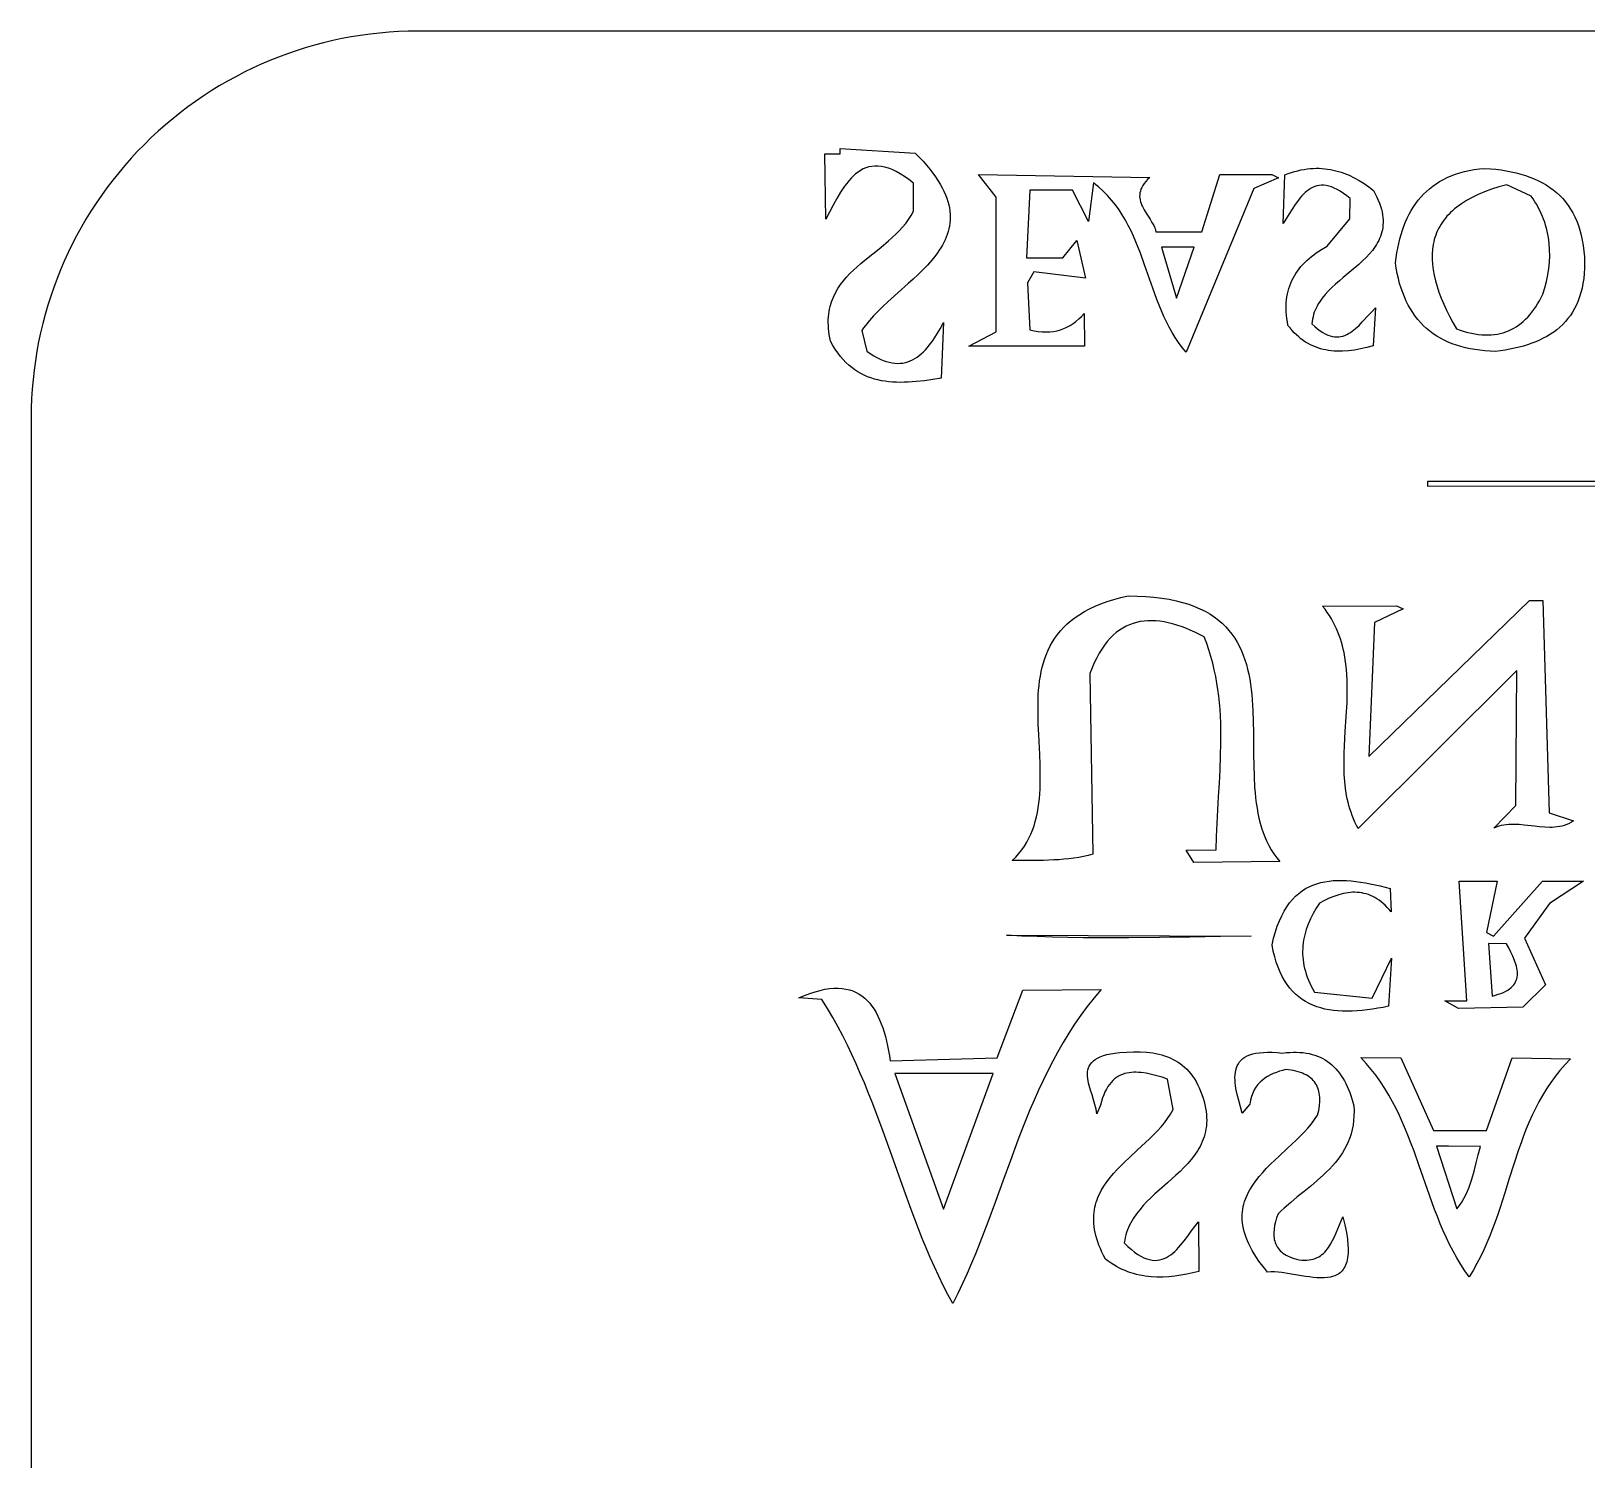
# Model space of a CAD drawing. Header units: metres. Extents: x -0.2 to 55.9, y -0.1 to 49.9.
# Drawn here: x -0.22 to 23.92, y 27.68 to 49.85 of the extents above; entities that cross this region are included whole.
import ezdxf

# ---------------------------------------------------------------- set-up
doc = ezdxf.new("R2010")
doc.units = ezdxf.units.M

msp = doc.modelspace()

# ---------------------------------------------------------------- linework, layer by layer
for points in [[(43.776928, 49.851286), (5.776928, 49.851286), (5.776928, 49.851286), (5.627945, 49.849438), (5.479405, 49.843912), (5.331371, 49.834732), (5.183902, 49.821926), (5.037061, 49.805517), (4.89091, 49.785531), (4.745509, 49.761994), (4.60092, 49.734932), (4.457205, 49.704369), (4.314426, 49.670332), (4.172642, 49.632845), (4.031917, 49.591934), (3.892312, 49.547625), (3.753887, 49.499944), (3.616706, 49.448914), (3.480828, 49.394563), (3.346315, 49.336915), (3.21323, 49.275996), (3.081633, 49.211831), (2.951586, 49.144446), (2.82315, 49.073867), (2.696387, 49.000118), (2.571358, 48.923226), (2.448125, 48.843215), (2.32675, 48.760111), (2.207293, 48.673941), (2.089816, 48.584728), (1.974381, 48.492498), (1.861049, 48.397278), (1.749882, 48.299092), (1.640941, 48.197967), (1.534288, 48.093926), (1.534288, 48.093926), (1.430247, 47.987273), (1.329121, 47.878332), (1.230936, 47.767164), (1.135715, 47.653833), (1.043486, 47.538398), (0.954273, 47.420921), (0.868102, 47.301464), (0.784999, 47.180089), (0.704988, 47.056856), (0.628096, 46.931827), (0.554347, 46.805064), (0.483767, 46.676628), (0.416383, 46.546581), (0.352218, 46.414984), (0.291299, 46.281899), (0.233651, 46.147386), (0.1793, 46.011508), (0.12827, 45.874326), (0.080588, 45.735902), (0.036279, 45.596296), (-0.004631, 45.455571), (-0.042118, 45.313788), (-0.076156, 45.171008), (-0.106718, 45.027294), (-0.133781, 44.882705), (-0.157317, 44.737304), (-0.177303, 44.591153), (-0.193712, 44.444312), (-0.206519, 44.296843), (-0.215698, 44.148808), (-0.221224, 44.000269), (-0.223072, 43.851286), (-0.223072, 5.851286)], [(12.747652, 44.885134), (12.747652, 44.885134), (12.801248, 44.847869), (12.853454, 44.814931), (12.904303, 44.786217), (12.953828, 44.761625), (13.002061, 44.741052), (13.049035, 44.724394), (13.094783, 44.711549), (13.139336, 44.702413), (13.182729, 44.696884), (13.224992, 44.694858), (13.26616, 44.696232), (13.306264, 44.700904), (13.345338, 44.70877), (13.383414, 44.719728), (13.420524, 44.733674), (13.456701, 44.750505), (13.491977, 44.770118), (13.526387, 44.792411), (13.559961, 44.81728), (13.592733, 44.844622), (13.624735, 44.874334), (13.656, 44.906313), (13.68656, 44.940457), (13.716448, 44.976662), (13.745698, 45.014825), (13.77434, 45.054843), (13.829936, 45.140032), (13.883497, 45.231405), (13.935283, 45.328138), (13.903044, 44.464825), (13.903044, 44.464825), (13.771277, 44.443883), (13.641467, 44.426093), (13.513893, 44.412405), (13.38883, 44.403769), (13.327327, 44.401642), (13.266556, 44.401133), (13.206552, 44.402362), (13.147349, 44.405447), (13.088981, 44.410507), (13.031484, 44.417661), (12.974892, 44.427026), (12.91924, 44.438723), (12.864562, 44.452869), (12.810893, 44.469583), (12.758268, 44.488984), (12.706721, 44.51119), (12.656287, 44.536321), (12.607001, 44.564495), (12.558896, 44.59583), (12.512008, 44.630445), (12.466372, 44.668459), (12.422022, 44.70999), (12.378993, 44.755158), (12.337319, 44.80408), (12.297035, 44.856876), (12.258175, 44.913664), (12.220775, 44.974563), (12.184869, 45.039692), (12.184869, 45.039692), (12.173913, 45.091034), (12.165012, 45.141064), (12.158115, 45.189815), (12.153169, 45.23732), (12.150123, 45.283611), (12.148925, 45.328723), (12.149523, 45.372687), (12.151866, 45.415538), (12.155902, 45.457308), (12.16158, 45.49803), (12.168847, 45.537737), (12.177652, 45.576462), (12.187943, 45.614238), (12.199668, 45.651098), (12.212777, 45.687076), (12.227216, 45.722204), (12.259881, 45.790044), (12.29725, 45.854881), (12.338909, 45.91698), (12.384444, 45.976605), (12.433442, 46.034021), (12.485489, 46.089491), (12.540171, 46.143281), (12.597076, 46.195654), (12.655788, 46.246875), (12.715895, 46.297207), (12.838638, 46.396265), (12.961995, 46.494943), (13.082657, 46.595353), (13.140943, 46.64687), (13.197315, 46.699612), (13.251358, 46.753845), (13.302659, 46.809832), (13.350804, 46.867839), (13.395381, 46.928128), (13.435974, 46.990966), (13.47217, 47.056615), (13.469918, 47.492148), (13.469918, 47.492148), (13.398412, 47.547664), (13.329723, 47.596113), (13.263758, 47.637731), (13.200423, 47.672753), (13.139624, 47.701415), (13.081266, 47.723954), (13.025255, 47.740604), (12.971497, 47.751603), (12.919898, 47.757186), (12.870364, 47.757588), (12.8228, 47.753047), (12.777113, 47.743798), (12.733207, 47.730076), (12.69099, 47.712119), (12.650366, 47.690161), (12.611242, 47.664438), (12.573523, 47.635187), (12.537115, 47.602644), (12.501924, 47.567045), (12.467856, 47.528624), (12.434816, 47.487619), (12.402711, 47.444266), (12.371446, 47.3988), (12.340927, 47.351456), (12.281751, 47.252084), (12.224428, 47.148035), (12.11233, 46.93346), (12.09283, 47.948376), (12.334918, 47.948376), (12.334918, 48.029009), (13.496507, 47.958926), (13.496507, 47.958926), (13.559977, 47.894441), (13.619032, 47.831181), (13.673769, 47.76912), (13.724284, 47.708233), (13.770674, 47.648493), (13.813033, 47.589873), (13.85146, 47.532348), (13.88605, 47.475891), (13.916899, 47.420476), (13.944104, 47.366076), (13.967761, 47.312665), (13.987967, 47.260217), (14.004817, 47.208705), (14.018408, 47.158104), (14.028836, 47.108386), (14.036198, 47.059526), (14.04059, 47.011498), (14.042108, 46.964274), (14.040848, 46.917829), (14.036907, 46.872136), (14.030381, 46.827169), (14.021367, 46.782902), (14.00996, 46.739309), (13.996257, 46.696362), (13.980355, 46.654036), (13.962349, 46.612305), (13.942335, 46.571142), (13.920411, 46.530521), (13.896673, 46.490415), (13.871216, 46.450799), (13.844137, 46.411645), (13.815532, 46.372929), (13.754132, 46.2967), (13.687784, 46.221902), (13.617259, 46.148324), (13.543329, 46.075756), (13.466762, 46.003988), (13.38833, 45.932808), (13.228951, 45.791375), (13.071355, 45.649772), (12.995152, 45.57838), (12.921705, 45.506315), (12.851786, 45.433366), (12.786165, 45.359321), (12.725611, 45.283972), (12.697476, 45.245742), (12.670896, 45.207107), (12.747652, 44.885134)], [(14.482139, 47.625845), (17.13862, 47.581724), (17.13862, 47.581724), (17.105249, 47.549277), (17.076374, 47.517508), (17.05178, 47.486389), (17.031251, 47.455889), (17.014573, 47.425981), (17.001531, 47.396636), (16.991909, 47.367824), (16.985491, 47.339517), (16.982064, 47.311686), (16.981412, 47.284303), (16.983319, 47.257337), (16.987572, 47.230761), (16.993953, 47.204545), (17.00225, 47.17866), (17.012245, 47.153079), (17.023725, 47.127771), (17.050276, 47.077861), (17.080183, 47.0287), (17.143177, 46.931699), (17.172824, 46.883398), (17.198941, 46.834921), (17.210139, 46.810545), (17.219809, 46.786038), (17.227737, 46.761371), (17.233706, 46.736517), (17.948839, 46.739045), (18.227537, 47.625845), (19.032703, 47.625845), (19.13537, 47.575573), (18.75407, 47.409197), (17.701372, 44.871576), (17.701372, 44.871576), (17.641309, 44.943992), (17.585367, 45.018917), (17.533233, 45.096162), (17.484592, 45.175538), (17.439128, 45.256856), (17.396527, 45.339927), (17.356474, 45.424563), (17.318655, 45.510575), (17.282754, 45.597774), (17.248457, 45.685971), (17.183416, 45.864604), (17.058729, 46.225544), (16.994046, 46.40483), (16.960019, 46.493516), (16.924447, 46.581312), (16.887017, 46.66803), (16.847413, 46.75348), (16.80532, 46.837475), (16.760425, 46.919825), (16.712412, 47.000341), (16.660966, 47.078835), (16.605772, 47.155118), (16.546516, 47.229001), (16.482883, 47.300295), (16.414559, 47.368812), (16.341227, 47.434362), (16.302586, 47.465966), (16.262575, 47.496758), (16.188165, 46.899514), (15.938885, 47.383946), (15.278638, 47.383946), (15.225549, 46.335719), (15.78674, 46.335719), (16.004086, 46.601758), (16.142578, 46.019088), (15.340767, 46.113837), (15.239982, 45.945993), (15.277827, 45.215193), (15.277827, 45.215193), (15.344076, 45.201296), (15.408214, 45.191481), (15.470304, 45.185724), (15.530415, 45.184005), (15.588611, 45.1863), (15.644958, 45.192588), (15.699521, 45.202848), (15.752367, 45.217055), (15.803562, 45.23519), (15.85317, 45.257229), (15.901258, 45.283151), (15.947892, 45.312932), (15.993137, 45.346552), (16.037059, 45.383989), (16.079723, 45.425219), (16.121196, 45.470221), (16.12764, 44.96496), (14.329295, 44.96496), (14.755805, 45.184091), (14.755805, 47.27251), (14.482139, 47.625845)], [(19.655868, 45.307667), (19.655868, 45.307667), (19.699843, 45.266715), (19.742437, 45.230892), (19.783702, 45.199996), (19.823692, 45.173831), (19.862459, 45.152197), (19.900056, 45.134895), (19.936537, 45.121726), (19.971953, 45.112493), (20.006359, 45.106996), (20.039806, 45.105037), (20.072348, 45.106416), (20.104038, 45.110936), (20.134928, 45.118396), (20.165071, 45.1286), (20.194521, 45.141348), (20.22333, 45.15644), (20.251551, 45.17368), (20.279237, 45.192867), (20.306441, 45.213803), (20.333216, 45.23629), (20.385689, 45.28512), (20.437081, 45.337767), (20.538309, 45.448153), (20.588993, 45.502713), (20.640287, 45.554732), (20.606321, 44.965125), (20.606321, 44.965125), (20.507174, 44.939916), (20.409988, 44.91895), (20.314815, 44.902608), (20.221704, 44.891273), (20.130705, 44.885326), (20.086014, 44.884493), (20.041869, 44.885151), (19.998277, 44.887346), (19.955245, 44.891128), (19.912779, 44.896543), (19.870884, 44.903639), (19.829568, 44.912465), (19.788836, 44.923068), (19.748695, 44.935495), (19.709151, 44.949795), (19.670211, 44.966015), (19.63188, 44.984203), (19.594165, 45.004407), (19.557072, 45.026675), (19.520608, 45.051053), (19.484778, 45.077591), (19.449589, 45.106335), (19.415048, 45.137333), (19.38116, 45.170634), (19.347931, 45.206285), (19.315369, 45.244334), (19.28348, 45.284828), (19.28348, 45.284828), (19.273602, 45.338461), (19.265795, 45.391002), (19.26004, 45.442463), (19.256314, 45.492853), (19.254598, 45.542185), (19.254871, 45.590469), (19.257113, 45.637717), (19.261303, 45.68394), (19.26742, 45.729149), (19.275445, 45.773355), (19.285355, 45.81657), (19.297132, 45.858804), (19.310754, 45.900068), (19.326202, 45.940374), (19.343453, 45.979734), (19.362488, 46.018157), (19.383287, 46.055655), (19.405829, 46.09224), (19.430093, 46.127922), (19.456058, 46.162713), (19.483705, 46.196624), (19.513013, 46.229666), (19.543961, 46.26185), (19.576528, 46.293187), (19.610695, 46.323688), (19.64644, 46.353365), (19.683743, 46.382229), (19.722584, 46.410291), (19.804797, 46.464052), (19.892914, 46.514739), (20.243146, 46.936368), (20.247547, 47.251564), (20.247547, 47.251564), (20.194436, 47.295439), (20.143406, 47.33368), (20.094382, 47.366489), (20.047288, 47.394068), (20.002049, 47.41662), (19.958591, 47.434347), (19.916839, 47.447452), (19.876716, 47.456137), (19.838149, 47.460605), (19.801061, 47.461059), (19.765379, 47.457699), (19.731026, 47.45073), (19.697928, 47.440353), (19.66601, 47.426772), (19.635197, 47.410187), (19.605413, 47.390803), (19.576583, 47.36882), (19.548633, 47.344443), (19.521487, 47.317873), (19.49507, 47.289312), (19.469307, 47.258964), (19.444124, 47.22703), (19.395193, 47.159215), (19.347677, 47.087489), (19.300976, 47.013469), (19.207613, 46.865031), (19.23358, 47.620952), (19.23358, 47.620952), (19.284842, 47.640164), (19.335495, 47.657254), (19.385545, 47.67226), (19.435, 47.685223), (19.48387, 47.696181), (19.532161, 47.705174), (19.579882, 47.712241), (19.62704, 47.717421), (19.673644, 47.720754), (19.719701, 47.722278), (19.765219, 47.722033), (19.810207, 47.720059), (19.854673, 47.716393), (19.898623, 47.711077), (19.942067, 47.704148), (19.985012, 47.695646), (20.027466, 47.685611), (20.069438, 47.674081), (20.110934, 47.661096), (20.151964, 47.646696), (20.232653, 47.613803), (20.311571, 47.575718), (20.38878, 47.532755), (20.464344, 47.485226), (20.538326, 47.433447), (20.610791, 47.377731), (20.610791, 47.377731), (20.638432, 47.326298), (20.662998, 47.276251), (20.684572, 47.227551), (20.703237, 47.180163), (20.719076, 47.134047), (20.732173, 47.089166), (20.742612, 47.045482), (20.750475, 47.002958), (20.755847, 46.961555), (20.758811, 46.921237), (20.75945, 46.881965), (20.757848, 46.843701), (20.754088, 46.806408), (20.748253, 46.770048), (20.740427, 46.734584), (20.730694, 46.699977), (20.719137, 46.66619), (20.705839, 46.633185), (20.690884, 46.600924), (20.674356, 46.56937), (20.656337, 46.538485), (20.636911, 46.508231), (20.594173, 46.449465), (20.546809, 46.392771), (20.495486, 46.337847), (20.440873, 46.284391), (20.383637, 46.2321), (20.263965, 46.12981), (20.141813, 46.02856), (20.081475, 45.977571), (20.022519, 45.925937), (19.965614, 45.873354), (19.911426, 45.819523), (19.860623, 45.76414), (19.813873, 45.706905), (19.771844, 45.647514), (19.752808, 45.616916), (19.735202, 45.585666), (19.71911, 45.553726), (19.704616, 45.521059), (19.691803, 45.487627), (19.680753, 45.453392), (19.671552, 45.418316), (19.664281, 45.382361), (19.659026, 45.345491), (19.655868, 45.307667)], [(22.337318, 47.721313), (22.337318, 47.721313), (22.42392, 47.715039), (22.508448, 47.706683), (22.590864, 47.696198), (22.671128, 47.683539), (22.749201, 47.668658), (22.825044, 47.65151), (22.898618, 47.632047), (22.969885, 47.610223), (23.038806, 47.585991), (23.105341, 47.559305), (23.169452, 47.530119), (23.231099, 47.498385), (23.290245, 47.464058), (23.346849, 47.427091), (23.400873, 47.387436), (23.452279, 47.345049), (23.501026, 47.299881), (23.547077, 47.251887), (23.590392, 47.201021), (23.630932, 47.147234), (23.668659, 47.090482), (23.703533, 47.030717), (23.735516, 46.967893), (23.764568, 46.901963), (23.790651, 46.832881), (23.813726, 46.760601), (23.833754, 46.685075), (23.850696, 46.606257), (23.864512, 46.524101), (23.875165, 46.43856), (23.882615, 46.349588), (23.886823, 46.257137), (23.886823, 46.257137), (23.885259, 46.171721), (23.880431, 46.089647), (23.872398, 46.010855), (23.861217, 45.935283), (23.846947, 45.862872), (23.829646, 45.793561), (23.809371, 45.727289), (23.786181, 45.663996), (23.760133, 45.603621), (23.731285, 45.546103), (23.699696, 45.491383), (23.665422, 45.439398), (23.628523, 45.390089), (23.589056, 45.343395), (23.547079, 45.299256), (23.502649, 45.25761), (23.455826, 45.218398), (23.406666, 45.181559), (23.355228, 45.147031), (23.301569, 45.114756), (23.245748, 45.084671), (23.187822, 45.056716), (23.12785, 45.030831), (23.065889, 45.006955), (23.001998, 44.985028), (22.936233, 44.964989), (22.868654, 44.946777), (22.799318, 44.930331), (22.728283, 44.915592), (22.655607, 44.902499), (22.581347, 44.89099), (22.505563, 44.881006), (22.505563, 44.881006), (22.421561, 44.884139), (22.339844, 44.88979), (22.260411, 44.897964), (22.183263, 44.908667), (22.108398, 44.921902), (22.035816, 44.937675), (21.965518, 44.955992), (21.897502, 44.976857), (21.83177, 45.000276), (21.76832, 45.026252), (21.707151, 45.054793), (21.648265, 45.085901), (21.591661, 45.119583), (21.537338, 45.155844), (21.485296, 45.194688), (21.435535, 45.236121), (21.388054, 45.280147), (21.342854, 45.326772), (21.299934, 45.376001), (21.259293, 45.427839), (21.220933, 45.48229), (21.184851, 45.539361), (21.151049, 45.599055), (21.119525, 45.661378), (21.09028, 45.726335), (21.063313, 45.793931), (21.038624, 45.864171), (21.016213, 45.93706), (20.99608, 46.012604), (20.978223, 46.090806), (20.962644, 46.171673), (20.949341, 46.255209), (20.949341, 46.255209), (20.959723, 46.332934), (20.971809, 46.408946), (20.985642, 46.48321), (21.001263, 46.555693), (21.018716, 46.626359), (21.038042, 46.695174), (21.059285, 46.762103), (21.082486, 46.827112), (21.107689, 46.890166), (21.134935, 46.95123), (21.164267, 47.010271), (21.195728, 47.067252), (21.22936, 47.122141), (21.265205, 47.174901), (21.303306, 47.2255), (21.343706, 47.273901), (21.386446, 47.320071), (21.43157, 47.363974), (21.479119, 47.405577), (21.529136, 47.444845), (21.581664, 47.481743), (21.636745, 47.516236), (21.694422, 47.54829), (21.754737, 47.57787), (21.817732, 47.604943), (21.88345, 47.629472), (21.951934, 47.651424), (22.023225, 47.670764), (22.097366, 47.687458), (22.174401, 47.70147), (22.25437, 47.712767), (22.337318, 47.721313)], [(21.89776, 45.230819), (21.89776, 45.230819), (21.957497, 45.210298), (22.015946, 45.192341), (22.073121, 45.17693), (22.129034, 45.164051), (22.183699, 45.153687), (22.23713, 45.145823), (22.28934, 45.140443), (22.340343, 45.137531), (22.390153, 45.137071), (22.438783, 45.139047), (22.486247, 45.143445), (22.532558, 45.150247), (22.577729, 45.159438), (22.621775, 45.171003), (22.664709, 45.184925), (22.706545, 45.201188), (22.747295, 45.219777), (22.786974, 45.240677), (22.825596, 45.26387), (22.863173, 45.289342), (22.89972, 45.317076), (22.935249, 45.347058), (22.969775, 45.37927), (23.003311, 45.413697), (23.035871, 45.450323), (23.067468, 45.489133), (23.098116, 45.530111), (23.127828, 45.573241), (23.156618, 45.618507), (23.184499, 45.665893), (23.211486, 45.715383), (23.237591, 45.766962), (23.237591, 45.766962), (23.267811, 45.867873), (23.293333, 45.96816), (23.313977, 46.067798), (23.329566, 46.166759), (23.33992, 46.26502), (23.34486, 46.362553), (23.344209, 46.459334), (23.337787, 46.555336), (23.332357, 46.603038), (23.325416, 46.650534), (23.316944, 46.697824), (23.306917, 46.744902), (23.295314, 46.791767), (23.282112, 46.838414), (23.267289, 46.884842), (23.250821, 46.931045), (23.232688, 46.977022), (23.212867, 47.022768), (23.191335, 47.068282), (23.16807, 47.113558), (23.14305, 47.158596), (23.116252, 47.20339), (23.087654, 47.247938), (23.057234, 47.292237), (22.680761, 47.467343), (22.680761, 47.467343), (22.558166, 47.433363), (22.443074, 47.396593), (22.335368, 47.35708), (22.234931, 47.314873), (22.141645, 47.270017), (22.055394, 47.222561), (21.97606, 47.172551), (21.903526, 47.120036), (21.869773, 47.092853), (21.837675, 47.065061), (21.807219, 47.036667), (21.778389, 47.007676), (21.751171, 46.978093), (21.725551, 46.947926), (21.701513, 46.917179), (21.679043, 46.885859), (21.658127, 46.853971), (21.63875, 46.821523), (21.620896, 46.788518), (21.604552, 46.754964), (21.589703, 46.720866), (21.576333, 46.68623), (21.564429, 46.651063), (21.553976, 46.615369), (21.544959, 46.579155), (21.537364, 46.542427), (21.526378, 46.467453), (21.520903, 46.390492), (21.52082, 46.311593), (21.526012, 46.230803), (21.536362, 46.148169), (21.551753, 46.063738), (21.572068, 45.977558), (21.597189, 45.889676), (21.626999, 45.80014), (21.661381, 45.708996), (21.700217, 45.616291), (21.74339, 45.522074), (21.790783, 45.426392), (21.842279, 45.329291), (21.89776, 45.230819)], [(17.320747, 46.496985), (17.552575, 45.708869), (17.825132, 46.496985), (17.320747, 46.496985)], [(27.344491, 42.791929), (21.453592, 42.785886), (21.45359, 42.868506), (27.263716, 42.868506), (27.344491, 42.791929)], [(19.159251, 36.967278), (17.824569, 36.949767), (17.701458, 37.143572), (18.167779, 37.14468), (18.167779, 37.14468), (18.173298, 37.352063), (18.182455, 37.559627), (18.193985, 37.767312), (18.206624, 37.975061), (18.219105, 38.182814), (18.230164, 38.390514), (18.238534, 38.598101), (18.242952, 38.805517), (18.243283, 38.909143), (18.242151, 39.012704), (18.239398, 39.116194), (18.234866, 39.219604), (18.228397, 39.322927), (18.219832, 39.426156), (18.209014, 39.529284), (18.195784, 39.632303), (18.179984, 39.735207), (18.161456, 39.837987), (18.140042, 39.940637), (18.115583, 40.043149), (18.087922, 40.145515), (18.0569, 40.247729), (18.022359, 40.349784), (17.984141, 40.451671), (17.984141, 40.451671), (17.911084, 40.488901), (17.838892, 40.523436), (17.767592, 40.555189), (17.697211, 40.584076), (17.627776, 40.610011), (17.559313, 40.63291), (17.49185, 40.652687), (17.425414, 40.669259), (17.36003, 40.682539), (17.295727, 40.692442), (17.23253, 40.698885), (17.170468, 40.701781), (17.109566, 40.701046), (17.049851, 40.696595), (16.991351, 40.688342), (16.934092, 40.676203), (16.878101, 40.660093), (16.823404, 40.639927), (16.77003, 40.61562), (16.718003, 40.587086), (16.667353, 40.554242), (16.618104, 40.517001), (16.570285, 40.475279), (16.523921, 40.428991), (16.479041, 40.378052), (16.435669, 40.322377), (16.393835, 40.261881), (16.353563, 40.196479), (16.314882, 40.126086), (16.277818, 40.050616), (16.242398, 39.969986), (16.208648, 39.88411), (16.256885, 37.078015), (16.256885, 37.078015), (16.184444, 37.058737), (16.110779, 37.042219), (16.035986, 37.028245), (15.960161, 37.0166), (15.883397, 37.007066), (15.80579, 36.999428), (15.727435, 36.99347), (15.648426, 36.988976), (15.48883, 36.983515), (15.327761, 36.981315), (15.004244, 36.979785), (15.004244, 36.979785), (15.057557, 37.033006), (15.106519, 37.088103), (15.151302, 37.145002), (15.192076, 37.20363), (15.229015, 37.263911), (15.26229, 37.325773), (15.292072, 37.389141), (15.318533, 37.453942), (15.341846, 37.520101), (15.362181, 37.587544), (15.379711, 37.656198), (15.394608, 37.725989), (15.407043, 37.796843), (15.417189, 37.868685), (15.425216, 37.941442), (15.431297, 38.01504), (15.435603, 38.089405), (15.438307, 38.164463), (15.439593, 38.316363), (15.43653, 38.470147), (15.430492, 38.625225), (15.414989, 38.936895), (15.408272, 39.092304), (15.404077, 39.246641), (15.403779, 39.399313), (15.405521, 39.474841), (15.408752, 39.549731), (15.413645, 39.623908), (15.42037, 39.697301), (15.429101, 39.769833), (15.440008, 39.841432), (15.453264, 39.912024), (15.46904, 39.981534), (15.487509, 40.049889), (15.508841, 40.117014), (15.533209, 40.182836), (15.560784, 40.247281), (15.591738, 40.310275), (15.626244, 40.371744), (15.664472, 40.431614), (15.706595, 40.489811), (15.752785, 40.546261), (15.803212, 40.60089), (15.85805, 40.653625), (15.917469, 40.704391), (15.981642, 40.753114), (16.050741, 40.799721), (16.124936, 40.844137), (16.204401, 40.886289), (16.289306, 40.926102), (16.379824, 40.963503), (16.476126, 40.998418), (16.578384, 41.030773), (16.68677, 41.060494), (16.801456, 41.087507), (16.801456, 41.087507), (16.942345, 41.084923), (17.076248, 41.078198), (17.203343, 41.067439), (17.323808, 41.05275), (17.437821, 41.034237), (17.545561, 41.012005), (17.647205, 40.98616), (17.742932, 40.956807), (17.832921, 40.924051), (17.917349, 40.887999), (17.996394, 40.848754), (18.070235, 40.806424), (18.13905, 40.761112), (18.203018, 40.712926), (18.262316, 40.661969), (18.317123, 40.608348), (18.367616, 40.552167), (18.413975, 40.493533), (18.456377, 40.432551), (18.495001, 40.369325), (18.530025, 40.303963), (18.561626, 40.236568), (18.589984, 40.167247), (18.615277, 40.096104), (18.637682, 40.023246), (18.657378, 39.948777), (18.674543, 39.872804), (18.689355, 39.795431), (18.701994, 39.716764), (18.712636, 39.636908), (18.72146, 39.555969), (18.728644, 39.474053), (18.738806, 39.307708), (18.744549, 39.138716), (18.747296, 38.967922), (18.748475, 38.796169), (18.749511, 38.624299), (18.75183, 38.453157), (18.756858, 38.283585), (18.76602, 38.116428), (18.772597, 38.034018), (18.780743, 37.952528), (18.790634, 37.872063), (18.802451, 37.792728), (18.81637, 37.71463), (18.832571, 37.637873), (18.851231, 37.562563), (18.872529, 37.488806), (18.896642, 37.416706), (18.92375, 37.346369), (18.95403, 37.277901), (18.98766, 37.211407), (19.024819, 37.146992), (19.065685, 37.084762), (19.110437, 37.024822), (19.159251, 36.967278)], [(23.236375, 41.01395), (23.334663, 37.718881), (23.716694, 37.596621), (23.716694, 37.596621), (23.681186, 37.574542), (23.645249, 37.555619), (23.608906, 37.539656), (23.572179, 37.526459), (23.535089, 37.515831), (23.497659, 37.507577), (23.459911, 37.5015), (23.421867, 37.497407), (23.383548, 37.4951), (23.344977, 37.494385), (23.267165, 37.496946), (23.188606, 37.503525), (23.109478, 37.512557), (22.950213, 37.53172), (22.870428, 37.538721), (22.790776, 37.541916), (22.751055, 37.541597), (22.711433, 37.539739), (22.671931, 37.536147), (22.632573, 37.530626), (22.59338, 37.522979), (22.554374, 37.513011), (22.515576, 37.500527), (22.47701, 37.48533), (22.820184, 37.83462), (22.836985, 39.927435), (20.373033, 37.476447), (20.373033, 37.476447), (20.346777, 37.526177), (20.322554, 37.576329), (20.300291, 37.62689), (20.279919, 37.677846), (20.261365, 37.729184), (20.244558, 37.780887), (20.229427, 37.832944), (20.215901, 37.88534), (20.203909, 37.938062), (20.193379, 37.991094), (20.17642, 38.098036), (20.164456, 38.206054), (20.156914, 38.315038), (20.153227, 38.424876), (20.152823, 38.535455), (20.155132, 38.646664), (20.159585, 38.758392), (20.172639, 38.982956), (20.187424, 39.208253), (20.19938, 39.43339), (20.202871, 39.545619), (20.203945, 39.657473), (20.202031, 39.76884), (20.196559, 39.879608), (20.186958, 39.989666), (20.17266, 40.098902), (20.153093, 40.207204), (20.141155, 40.260971), (20.127687, 40.314461), (20.112617, 40.367663), (20.095873, 40.420561), (20.077384, 40.473142), (20.05708, 40.525392), (20.034888, 40.577297), (20.010738, 40.628843), (19.984558, 40.680016), (19.956278, 40.730801), (19.925824, 40.781186), (19.893128, 40.831156), (19.858116, 40.880697), (19.820719, 40.929795), (20.969412, 40.933317), (21.072297, 40.887581), (20.627305, 40.672031), (20.53856, 38.595999), (23.03129, 41.01395), (23.236375, 41.01395)], [(20.884098, 36.183992), (20.884098, 36.183992), (20.853795, 36.220351), (20.823098, 36.25416), (20.792019, 36.285467), (20.760567, 36.31432), (20.728754, 36.340767), (20.696592, 36.364855), (20.664091, 36.386632), (20.631263, 36.406146), (20.598118, 36.423445), (20.564667, 36.438577), (20.530922, 36.451589), (20.496894, 36.462529), (20.462594, 36.471445), (20.428032, 36.478385), (20.393221, 36.483396), (20.35817, 36.486527), (20.322892, 36.487825), (20.287397, 36.487338), (20.251696, 36.485113), (20.2158, 36.4812), (20.179721, 36.475644), (20.143469, 36.468495), (20.070492, 36.449606), (19.996959, 36.424915), (19.922956, 36.394804), (19.848574, 36.359656), (19.773901, 36.319854), (19.773901, 36.319854), (19.722077, 36.239831), (19.675296, 36.159109), (19.633814, 36.077658), (19.597888, 35.995446), (19.567772, 35.912443), (19.554974, 35.870635), (19.543724, 35.828618), (19.534056, 35.786388), (19.526, 35.743941), (19.519589, 35.701273), (19.514855, 35.658381), (19.51183, 35.61526), (19.510545, 35.571907), (19.511034, 35.528318), (19.513328, 35.484489), (19.517458, 35.440416), (19.523458, 35.396096), (19.531358, 35.351524), (19.541191, 35.306697), (19.55299, 35.261611), (19.566785, 35.216262), (19.58261, 35.170646), (19.600495, 35.12476), (19.620473, 35.078599), (19.642577, 35.03216), (19.666837, 34.985439), (19.693287, 34.938432), (20.590926, 34.84219), (20.888716, 35.465641), (20.845453, 34.719246), (20.845453, 34.719246), (20.760613, 34.702411), (20.676997, 34.687393), (20.594665, 34.674311), (20.513677, 34.663284), (20.434094, 34.654431), (20.355976, 34.647871), (20.279383, 34.643723), (20.204376, 34.642105), (20.131014, 34.643136), (20.059358, 34.646935), (19.989469, 34.653622), (19.921406, 34.663314), (19.85523, 34.67613), (19.791, 34.69219), (19.728778, 34.711613), (19.668624, 34.734516), (19.610597, 34.76102), (19.554758, 34.791242), (19.501168, 34.825301), (19.449886, 34.863317), (19.400973, 34.905409), (19.354488, 34.951694), (19.310494, 35.002293), (19.269048, 35.057323), (19.230213, 35.116903), (19.194047, 35.181154), (19.160612, 35.250192), (19.129967, 35.324137), (19.102174, 35.403109), (19.077291, 35.487225), (19.05538, 35.576604), (19.0365, 35.671366), (19.0365, 35.671366), (19.060692, 35.775362), (19.087827, 35.872523), (19.117824, 35.96304), (19.150603, 36.047102), (19.186081, 36.124898), (19.224177, 36.196616), (19.26481, 36.262447), (19.307899, 36.322579), (19.353362, 36.377201), (19.401118, 36.426503), (19.451086, 36.470674), (19.503183, 36.509902), (19.55733, 36.544378), (19.613444, 36.574289), (19.671445, 36.599826), (19.73125, 36.621177), (19.792779, 36.638532), (19.85595, 36.652079), (19.920682, 36.662008), (19.986894, 36.668508), (20.054503, 36.671768), (20.12343, 36.671978), (20.193592, 36.669326), (20.264908, 36.664001), (20.337297, 36.656193), (20.410678, 36.646091), (20.484969, 36.633884), (20.560088, 36.61976), (20.712489, 36.586523), (20.867229, 36.547892), (20.884098, 36.183992)], [(21.938888, 36.659775), (22.531455, 36.659775), (22.36414, 35.865606), (22.472747, 35.808203), (23.232318, 36.659775), (23.871113, 36.659775), (23.344441, 36.313742), (22.954646, 35.778266), (23.279839, 35.051935), (22.930274, 34.702645), (21.930839, 34.684538), (21.718273, 34.805219), (22.059051, 34.805219), (21.938888, 36.659775)], [(14.917197, 35.821799), (18.709919, 35.80669), (18.709919, 35.80669), (18.235828, 35.800298), (17.761738, 35.792743), (17.287648, 35.785791), (16.813558, 35.781205), (16.339468, 35.780748), (16.102422, 35.78262), (15.865377, 35.786186), (15.628332, 35.791666), (15.391287, 35.799281), (15.154242, 35.809252), (14.917197, 35.821799)], [(22.393202, 35.693887), (22.452057, 34.87816), (22.452057, 34.87816), (22.501615, 34.890649), (22.547305, 34.904305), (22.58924, 34.919093), (22.627531, 34.934981), (22.662289, 34.951935), (22.693626, 34.969921), (22.721654, 34.988905), (22.746484, 35.008854), (22.768227, 35.029735), (22.786995, 35.051512), (22.8029, 35.074154), (22.816053, 35.097625), (22.826565, 35.121893), (22.834548, 35.146924), (22.840114, 35.172683), (22.843374, 35.199139), (22.844439, 35.226255), (22.843421, 35.254), (22.840431, 35.28234), (22.835581, 35.31124), (22.828983, 35.340667), (22.820748, 35.370588), (22.799812, 35.431775), (22.773666, 35.494532), (22.743202, 35.558589), (22.709311, 35.623677), (22.672885, 35.689527), (22.393202, 35.693887)], [(16.383756, 34.978758), (16.383756, 34.978758), (16.273057, 34.847973), (16.167676, 34.714587), (16.067332, 34.578722), (15.971743, 34.4405), (15.880626, 34.300042), (15.793699, 34.157469), (15.71068, 34.012903), (15.631287, 33.866467), (15.555238, 33.71828), (15.48225, 33.568465), (15.412042, 33.417143), (15.34433, 33.264436), (15.278834, 33.110466), (15.21527, 32.955353), (15.153356, 32.79922), (15.092811, 32.642188), (14.974697, 32.325912), (14.85867, 32.007499), (14.742472, 31.687919), (14.623846, 31.368147), (14.562917, 31.208492), (14.500535, 31.049153), (14.436417, 30.890252), (14.370281, 30.731911), (14.301844, 30.57425), (14.230825, 30.417392), (14.156942, 30.261458), (14.079912, 30.106569), (14.079912, 30.106569), (14.004759, 30.246731), (13.932543, 30.388429), (13.863048, 30.531555), (13.796055, 30.676002), (13.731347, 30.821665), (13.668704, 30.968435), (13.60791, 31.116207), (13.548747, 31.264873), (13.434439, 31.56446), (13.324038, 31.866343), (13.107979, 32.473577), (12.998834, 32.777219), (12.88662, 33.079738), (12.828818, 33.230309), (12.769595, 33.38028), (12.708733, 33.529542), (12.646014, 33.677989), (12.58122, 33.825515), (12.514133, 33.972013), (12.444535, 34.117375), (12.372209, 34.261495), (12.296936, 34.404266), (12.218499, 34.545582), (12.136678, 34.685334), (12.051258, 34.823418), (11.691457, 34.848696), (11.691457, 34.848696), (11.779705, 34.886355), (11.864349, 34.918384), (11.945466, 34.944906), (12.023135, 34.966044), (12.097431, 34.981921), (12.168433, 34.992661), (12.236217, 34.998387), (12.30086, 34.999221), (12.362441, 34.995286), (12.421035, 34.986707), (12.476721, 34.973605), (12.529575, 34.956104), (12.579675, 34.934327), (12.627097, 34.908397), (12.67192, 34.878437), (12.714219, 34.844571), (12.754073, 34.80692), (12.791558, 34.765609), (12.826753, 34.720761), (12.859733, 34.672498), (12.890576, 34.620944), (12.91936, 34.566221), (12.946161, 34.508454), (12.971057, 34.447764), (12.994124, 34.384275), (13.015441, 34.31811), (13.035085, 34.249392), (13.053131, 34.178245), (13.069659, 34.104791), (13.084744, 34.029153), (13.098464, 33.951455), (13.110897, 33.871819), (14.771909, 33.918713), (15.169978, 34.966485), (16.383756, 34.978758)], [(16.74308, 31.045702), (16.74308, 31.045702), (16.798606, 30.99189), (16.852111, 30.944716), (16.903672, 30.903931), (16.953364, 30.869284), (17.001262, 30.840524), (17.047442, 30.817401), (17.091979, 30.799663), (17.13495, 30.78706), (17.17643, 30.779342), (17.216495, 30.776258), (17.255219, 30.777558), (17.29268, 30.78299), (17.328951, 30.792304), (17.36411, 30.805249), (17.398231, 30.821575), (17.43139, 30.841031), (17.463662, 30.863367), (17.495124, 30.888331), (17.525851, 30.915674), (17.555919, 30.945144), (17.585402, 30.976491), (17.614378, 31.009464), (17.671106, 31.079287), (17.726708, 31.152607), (17.781789, 31.227419), (17.836954, 31.301718), (17.892808, 31.373499), (17.901757, 30.601522), (17.901757, 30.601522), (17.807463, 30.580034), (17.713434, 30.560938), (17.619718, 30.544677), (17.526363, 30.531695), (17.433417, 30.522434), (17.340928, 30.51734), (17.248944, 30.516855), (17.157513, 30.521422), (17.066684, 30.531486), (17.02151, 30.538718), (16.976504, 30.54749), (16.931673, 30.557858), (16.887022, 30.569877), (16.842557, 30.583603), (16.798285, 30.599091), (16.754211, 30.616396), (16.710342, 30.635575), (16.666683, 30.656682), (16.623241, 30.679773), (16.580021, 30.704903), (16.53703, 30.732128), (16.494273, 30.761503), (16.451756, 30.793084), (16.451756, 30.793084), (16.422156, 30.849294), (16.395373, 30.904271), (16.371342, 30.958044), (16.349996, 31.010643), (16.331271, 31.062095), (16.3151, 31.112432), (16.301418, 31.16168), (16.290159, 31.20987), (16.281258, 31.25703), (16.27465, 31.30319), (16.270267, 31.348379), (16.268045, 31.392625), (16.267918, 31.435957), (16.269821, 31.478406), (16.273687, 31.519998), (16.279451, 31.560765), (16.287048, 31.600734), (16.296411, 31.639936), (16.307476, 31.678398), (16.320176, 31.71615), (16.334446, 31.75322), (16.35022, 31.789639), (16.367433, 31.825435), (16.386019, 31.860636), (16.427046, 31.929374), (16.472777, 31.996084), (16.522686, 32.060999), (16.576248, 32.124351), (16.632939, 32.186373), (16.692233, 32.247296), (16.753604, 32.307353), (16.816528, 32.366777), (16.944931, 32.484652), (17.073243, 32.602781), (17.13605, 32.66252), (17.19726, 32.72302), (17.256345, 32.784512), (17.312781, 32.847229), (17.366042, 32.911403), (17.415604, 32.977267), (17.460941, 33.045052), (17.501528, 33.114991), (17.414627, 33.589685), (17.414627, 33.589685), (17.330187, 33.616485), (17.246536, 33.640863), (17.164058, 33.661851), (17.083133, 33.678483), (17.004144, 33.689791), (16.965494, 33.693146), (16.927472, 33.694807), (16.890124, 33.694653), (16.853499, 33.692564), (16.817644, 33.688418), (16.782607, 33.682094), (16.748436, 33.673472), (16.715179, 33.662431), (16.682882, 33.648849), (16.651595, 33.632606), (16.621364, 33.613581), (16.592237, 33.591653), (16.564263, 33.566701), (16.537489, 33.538604), (16.511962, 33.507241), (16.487731, 33.472491), (16.464842, 33.434233), (16.443345, 33.392347), (16.423286, 33.346711), (16.404713, 33.297205), (16.387674, 33.243707), (16.372217, 33.186097), (16.315089, 33.049495), (16.315089, 33.049495), (16.311228, 33.084378), (16.305251, 33.119965), (16.28818, 33.192836), (16.266345, 33.26728), (16.242215, 33.342466), (16.218257, 33.417565), (16.196942, 33.491748), (16.188047, 33.528236), (16.180738, 33.564184), (16.175324, 33.599488), (16.172114, 33.634044), (16.171416, 33.667749), (16.173539, 33.700499), (16.178791, 33.73219), (16.187481, 33.762719), (16.199919, 33.791981), (16.216411, 33.819874), (16.237267, 33.846293), (16.262796, 33.871134), (16.293306, 33.894295), (16.329106, 33.915671), (16.370504, 33.935158), (16.417809, 33.952653), (16.47133, 33.968053), (16.531375, 33.981252), (16.598253, 33.992149), (16.672272, 34.000639), (16.672272, 34.000639), (16.781213, 34.009357), (16.887386, 34.013571), (16.990546, 34.012832), (17.090449, 34.006692), (17.139102, 34.001456), (17.18685, 33.994701), (17.233661, 33.986371), (17.279505, 33.976411), (17.324352, 33.964763), (17.36817, 33.951372), (17.410929, 33.936181), (17.452599, 33.919135), (17.493149, 33.900177), (17.532549, 33.879251), (17.570768, 33.856302), (17.607775, 33.831273), (17.643541, 33.804107), (17.678033, 33.774749), (17.711223, 33.743143), (17.743078, 33.709232), (17.77357, 33.672961), (17.802666, 33.634273), (17.830337, 33.593112), (17.856552, 33.549422), (17.881281, 33.503147), (17.904493, 33.454231), (17.926156, 33.402617), (17.946242, 33.34825), (17.946242, 33.34825), (17.964816, 33.293488), (17.980615, 33.240125), (17.993714, 33.188123), (18.004191, 33.137442), (18.012123, 33.088043), (18.017587, 33.039888), (18.02066, 32.992938), (18.021417, 32.947155), (18.019938, 32.902498), (18.016297, 32.85893), (18.010573, 32.816411), (18.002842, 32.774903), (17.993181, 32.734366), (17.981667, 32.694763), (17.968377, 32.656054), (17.953388, 32.6182), (17.936777, 32.581163), (17.91862, 32.544903), (17.898994, 32.509382), (17.877978, 32.474561), (17.832077, 32.406863), (17.781532, 32.341499), (17.72696, 32.278158), (17.668975, 32.216528), (17.608193, 32.1563), (17.545228, 32.097163), (17.415213, 31.980916), (17.283853, 31.865303), (17.219206, 31.806957), (17.156069, 31.747837), (17.095057, 31.687632), (17.036784, 31.626032), (16.981867, 31.562725), (16.930921, 31.497402), (16.88456, 31.429751), (16.863292, 31.394955), (16.843401, 31.359461), (16.824964, 31.32323), (16.808058, 31.286222), (16.79276, 31.2484), (16.779147, 31.209723), (16.767295, 31.170154), (16.757282, 31.129653), (16.749185, 31.088182), (16.74308, 31.045702)], [(20.136204, 31.453282), (20.136204, 31.453282), (20.166901, 31.325807), (20.189959, 31.209754), (20.205707, 31.104631), (20.214475, 31.009946), (20.216344, 30.966363), (20.216592, 30.925204), (20.21526, 30.886408), (20.212388, 30.849913), (20.208019, 30.815658), (20.202193, 30.78358), (20.194952, 30.753618), (20.186336, 30.725711), (20.176388, 30.699796), (20.165147, 30.675813), (20.152656, 30.653699), (20.138955, 30.633392), (20.124086, 30.614832), (20.10809, 30.597957), (20.091008, 30.582704), (20.072881, 30.569013), (20.053751, 30.556821), (20.033658, 30.546068), (20.012645, 30.53669), (19.990751, 30.528627), (19.944489, 30.516199), (19.895202, 30.50829), (19.84322, 30.504406), (19.788871, 30.504055), (19.732486, 30.506743), (19.674394, 30.511977), (19.614924, 30.519264), (19.554407, 30.528111), (19.431548, 30.548512), (19.308453, 30.569234), (19.187759, 30.586331), (19.129136, 30.592288), (19.072103, 30.595858), (19.016987, 30.59655), (18.96412, 30.593871), (18.96412, 30.593871), (18.916276, 30.652467), (18.871921, 30.70988), (18.830978, 30.766137), (18.79337, 30.821261), (18.759021, 30.87528), (18.727853, 30.928219), (18.699791, 30.980102), (18.674758, 31.030957), (18.652677, 31.080809), (18.633471, 31.129683), (18.617065, 31.177605), (18.60338, 31.2246), (18.592341, 31.270695), (18.583871, 31.315915), (18.577894, 31.360286), (18.574332, 31.403833), (18.573109, 31.446581), (18.574149, 31.488558), (18.577374, 31.529787), (18.582709, 31.570296), (18.590076, 31.610109), (18.599399, 31.649252), (18.610602, 31.687752), (18.623607, 31.725632), (18.638338, 31.76292), (18.654719, 31.799641), (18.672673, 31.835821), (18.692122, 31.871484), (18.735204, 31.941366), (18.78335, 32.009493), (18.835949, 32.076069), (18.892386, 32.141301), (18.95205, 32.205392), (19.014326, 32.26855), (19.078603, 32.330978), (19.144266, 32.392882), (19.277302, 32.515939), (19.408529, 32.639364), (19.471931, 32.701727), (19.533042, 32.764797), (19.591249, 32.828781), (19.645939, 32.893882), (19.696498, 32.960307), (19.742314, 33.02826), (19.742314, 33.02826), (19.759981, 33.104123), (19.771595, 33.176127), (19.777072, 33.244196), (19.777481, 33.276732), (19.776324, 33.308256), (19.77359, 33.338759), (19.769267, 33.368233), (19.763346, 33.396667), (19.755815, 33.424052), (19.746663, 33.450379), (19.73588, 33.475639), (19.723456, 33.499822), (19.709379, 33.522919), (19.693638, 33.544921), (19.676224, 33.565818), (19.657124, 33.585601), (19.636329, 33.604261), (19.613828, 33.621789), (19.58961, 33.638175), (19.563663, 33.653409), (19.535979, 33.667483), (19.506545, 33.680388), (19.475351, 33.692113), (19.442386, 33.70265), (19.40764, 33.711989), (19.371102, 33.720122), (19.332761, 33.727038), (19.250627, 33.737183), (19.250627, 33.737183), (19.200327, 33.724624), (19.150876, 33.710235), (19.10253, 33.693809), (19.055546, 33.675136), (19.01018, 33.65401), (18.966689, 33.630221), (18.92533, 33.603563), (18.886359, 33.573826), (18.850033, 33.540802), (18.816609, 33.504283), (18.786343, 33.464062), (18.759493, 33.419929), (18.736314, 33.371678), (18.717064, 33.319099), (18.701999, 33.261984), (18.691376, 33.200126), (18.574001, 33.061889), (18.574001, 33.061889), (18.544991, 33.16013), (18.518046, 33.257125), (18.494663, 33.351993), (18.47634, 33.443857), (18.469544, 33.488387), (18.464573, 33.531837), (18.461617, 33.574096), (18.460861, 33.615055), (18.462492, 33.654604), (18.466699, 33.692632), (18.473668, 33.729031), (18.483586, 33.76369), (18.49664, 33.796499), (18.513018, 33.827349), (18.532907, 33.856129), (18.556493, 33.88273), (18.583965, 33.907043), (18.615508, 33.928956), (18.651311, 33.948361), (18.691561, 33.965147), (18.736444, 33.979204), (18.786148, 33.990424), (18.840859, 33.998695), (18.900766, 34.003909), (18.966055, 34.005954), (19.036914, 34.004722), (19.113529, 34.000103), (19.196087, 33.991986), (19.196087, 33.991986), (19.253862, 33.999103), (19.309982, 34.003851), (19.364464, 34.006258), (19.417323, 34.006348), (19.468576, 34.004148), (19.518239, 33.999684), (19.566328, 33.992983), (19.61286, 33.98407), (19.65785, 33.972972), (19.701316, 33.959714), (19.743272, 33.944322), (19.783736, 33.926824), (19.822723, 33.907245), (19.86025, 33.88561), (19.896333, 33.861947), (19.930989, 33.836281), (19.964232, 33.808638), (19.99608, 33.779045), (20.026549, 33.747527), (20.055656, 33.714111), (20.083415, 33.678823), (20.109844, 33.641688), (20.134958, 33.602734), (20.158775, 33.561985), (20.181309, 33.519469), (20.202578, 33.475211), (20.222597, 33.429238), (20.241383, 33.381575), (20.258952, 33.332249), (20.275321, 33.281286), (20.290504, 33.228711), (20.30452, 33.174551), (20.30452, 33.174551), (20.308359, 33.094788), (20.307651, 33.018091), (20.30259, 32.94433), (20.293369, 32.873376), (20.280179, 32.805098), (20.263215, 32.739367), (20.242669, 32.676053), (20.218734, 32.615025), (20.191603, 32.556155), (20.161468, 32.499311), (20.128522, 32.444364), (20.09296, 32.391185), (20.054972, 32.339643), (20.014752, 32.289608), (19.972494, 32.24095), (19.928389, 32.19354), (19.882631, 32.147248), (19.835412, 32.101944), (19.737366, 32.013778), (19.635792, 31.928005), (19.532234, 31.843585), (19.428235, 31.759477), (19.325338, 31.674645), (19.225085, 31.588047), (19.176433, 31.543761), (19.129021, 31.498645), (19.129021, 31.498645), (19.107401, 31.436061), (19.089575, 31.374999), (19.075932, 31.31565), (19.066864, 31.258201), (19.062762, 31.202842), (19.064017, 31.149763), (19.066775, 31.124137), (19.071019, 31.099152), (19.076798, 31.074831), (19.084161, 31.051198), (19.093156, 31.028277), (19.103832, 31.006091), (19.116239, 30.984664), (19.130424, 30.96402), (19.146438, 30.944182), (19.164329, 30.925174), (19.184145, 30.907019), (19.205936, 30.889742), (19.22975, 30.873365), (19.255637, 30.857913), (19.283645, 30.843409), (19.313823, 30.829876), (19.34622, 30.81734), (19.380885, 30.805822), (19.417867, 30.795347), (19.457214, 30.785938), (19.457214, 30.785938), (19.498914, 30.781463), (19.538441, 30.779636), (19.57588, 30.780355), (19.611316, 30.783519), (19.644836, 30.789028), (19.676522, 30.796778), (19.706462, 30.80667), (19.73474, 30.818601), (19.761441, 30.832471), (19.78665, 30.848177), (19.810453, 30.865619), (19.832934, 30.884695), (19.854179, 30.905304), (19.874273, 30.927345), (19.893301, 30.950715), (19.911348, 30.975314), (19.944841, 31.027793), (19.975433, 31.08397), (20.003804, 31.143035), (20.030637, 31.204175), (20.082411, 31.329442), (20.108714, 31.391946), (20.136204, 31.453282)], [(20.413429, 33.922911), (21.036985, 33.918258), (21.54199, 32.789398), (22.363823, 32.789398), (22.762261, 33.918258), (23.668574, 33.902761), (23.668574, 33.902761), (23.583565, 33.813895), (23.50403, 33.722675), (23.429653, 33.629228), (23.360119, 33.53368), (23.295111, 33.436158), (23.234313, 33.336787), (23.177409, 33.235694), (23.124083, 33.133005), (23.074019, 33.028847), (23.026901, 32.923345), (22.982413, 32.816627), (22.940239, 32.708818), (22.900062, 32.600044), (22.861568, 32.490432), (22.788359, 32.269198), (22.718084, 32.046127), (22.648215, 31.822228), (22.576223, 31.598512), (22.53864, 31.487038), (22.499579, 31.375988), (22.458723, 31.26549), (22.415756, 31.155668), (22.370361, 31.046649), (22.322224, 30.93856), (22.271027, 30.831527), (22.216455, 30.725676), (22.158192, 30.621133), (22.095921, 30.518025), (22.095921, 30.518025), (22.027693, 30.614432), (21.963514, 30.71313), (21.90308, 30.813954), (21.846086, 30.91674), (21.792229, 31.021323), (21.741205, 31.127538), (21.69271, 31.235221), (21.64644, 31.344207), (21.602092, 31.454332), (21.559361, 31.565431), (21.477535, 31.789893), (21.319922, 32.243264), (21.239273, 32.469539), (21.197424, 32.581998), (21.154154, 32.693785), (21.109158, 32.804736), (21.062133, 32.914685), (21.012775, 33.023469), (20.960781, 33.130923), (20.905845, 33.236881), (20.847665, 33.341181), (20.785936, 33.443656), (20.720355, 33.544143), (20.650618, 33.642476), (20.57642, 33.738492), (20.497459, 33.832025), (20.413429, 33.922911)], [(13.181795, 33.676359), (13.93776, 31.569386), (14.708873, 33.676359), (13.383969, 33.676359), (13.303273, 33.676359), (13.181795, 33.676359)], [(21.588335, 32.547499), (21.905241, 31.573174), (21.905241, 31.573174), (21.94516, 31.625183), (21.981201, 31.679098), (22.013706, 31.734759), (22.043019, 31.792003), (22.06948, 31.850669), (22.093434, 31.910593), (22.115222, 31.971614), (22.135186, 32.03357), (22.171014, 32.159638), (22.203656, 32.2875), (22.235853, 32.415861), (22.270344, 32.543422), (21.776374, 32.547499), (21.588335, 32.547499)]]:
    msp.add_lwpolyline(points)

doc.saveas('drawing.dxf')
